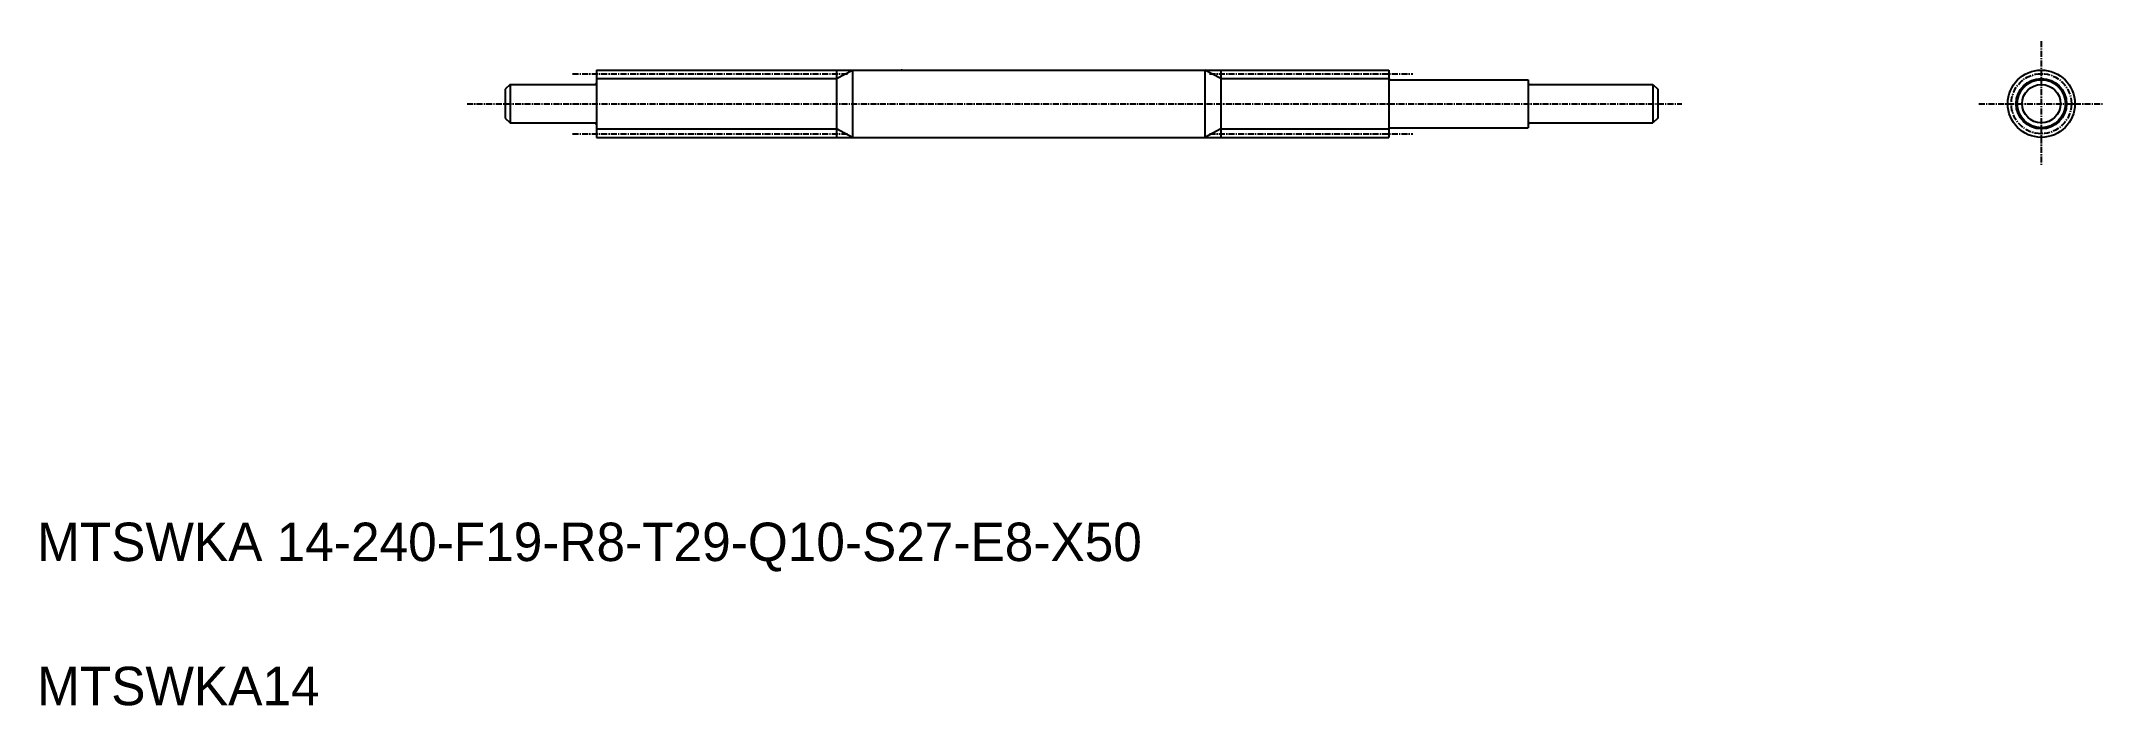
# Model space of a CAD drawing. Extents: x 43 to 472, y 29 to 168.
import ezdxf

# ---------------------------------------------------------------- set-up
doc = ezdxf.new("R2010")
doc.units = 0
doc.linetypes.add('CENTER', pattern=[2, 1.25, -0.25, 0.25, -0.25])
doc.layers.get('0').update_dxf_attribs({"linetype": 'CONTINUOUS'})
doc.layers.add('CENTER', color=1, linetype='CENTER')

msp = doc.modelspace()

# ---------------------------------------------------------------- linework, layer by layer
at = {"color": 7, "linetype": 'CONTINUOUS'}
for p, q in [((158.58, 161.7), (323.58, 161.7)), ((158.58, 161.7), (158.58, 147.7)), ((183.72, 159.95), (184.16, 159.95)), ((208.58, 161.7), (208.58, 147.7)), ((211.89, 161.7), (211.89, 147.7)), ((222.22, 161.7), (222.04, 161.7)), ((285.27, 161.7), (285.27, 147.7)), ((288.58, 161.7), (288.58, 147.7)), ((323.58, 161.7), (323.58, 147.7)), ((323.88, 159.7), (352.58, 159.7)), ((352.58, 159.7), (352.58, 149.7)), ((140.58, 158.7), (139.58, 157.7)), ((139.58, 157.7), (139.58, 151.7)), ((140.58, 158.7), (158.28, 158.7)), ((140.58, 158.7), (140.58, 150.7)), ((352.88, 158.7), (378.58, 158.7)), ((378.58, 158.7), (378.58, 150.7)), ((378.58, 158.7), (379.58, 157.7)), ((379.58, 157.7), (379.58, 151.7)), ((139.58, 151.7), (140.58, 150.7)), ((140.58, 150.7), (158.28, 150.7)), ((352.88, 150.7), (378.58, 150.7)), ((379.58, 151.7), (378.58, 150.7)), ((158.58, 147.7), (323.58, 147.7)), ((183.72, 149.45), (184.16, 149.45)), ((222.04, 147.7), (222.04, 147.7)), ((241.08, 147.7), (241.08, 147.7)), ((323.88, 149.7), (352.58, 149.7))]:
    msp.add_line(p, q, dxfattribs=at)
at = {"color": 3, "linetype": 'CONTINUOUS'}
for p, q in [((158.58, 159.95), (208.58, 159.95)), ((208.58, 159.95), (211.89, 161.7)), ((288.58, 159.95), (285.27, 161.7)), ((288.58, 159.95), (323.58, 159.95)), ((158.58, 149.45), (208.58, 149.45)), ((211.89, 147.7), (208.58, 149.45)), ((288.58, 149.45), (285.27, 147.7)), ((288.58, 149.45), (323.58, 149.45))]:
    msp.add_line(p, q, dxfattribs=at)
at = {"color": 7, "linetype": 'CONTINUOUS'}
for radius in [7, 5, 4]:
    msp.add_circle((459.48, 154.7), radius, dxfattribs=at)
at = {"color": 3, "linetype": 'CONTINUOUS'}
msp.add_circle((459.48, 154.7), 5.25, dxfattribs=at)
at = {"color": 7, "linetype": 'CONTINUOUS'}
for centre, start, end in [((158.28, 159), 270, 360), ((323.88, 160), 180, 270), ((352.88, 159), 180, 270), ((158.28, 150.4), 360, 90), ((352.88, 150.4), 90, 180), ((323.88, 149.4), 90, 180)]:
    msp.add_arc(centre, 0.3, start, end, dxfattribs=at)
at = {"layer": 'CENTER', "color": 1, "linetype": 'CENTER'}
for p, q in [((459.48, 167.7), (459.48, 141.7)), ((153.58, 160.95), (210.94, 160.95)), ((286.22, 160.95), (328.58, 160.95)), ((131.62, 154.7), (384.58, 154.7)), ((446.48, 154.7), (472.48, 154.7)), ((153.58, 148.45), (210.94, 148.45)), ((286.22, 148.45), (328.58, 148.45))]:
    msp.add_line(p, q, dxfattribs=at)
msp.add_circle((459.48, 154.7), 6.25, dxfattribs=at)

# ---------------------------------------------------------------- texts
at = {"color": 7, "linetype": 'CONTINUOUS'}
for s, p in [('MTSWKA 14-240-F19-R8-T29-Q10-S27-E8-X50', (42.07, 59.5)), ('MTSWKA14', (42.07, 29.5))]:
    msp.add_text(s, height=8, dxfattribs=at).set_placement(p)

doc.saveas('drawing.dxf')
